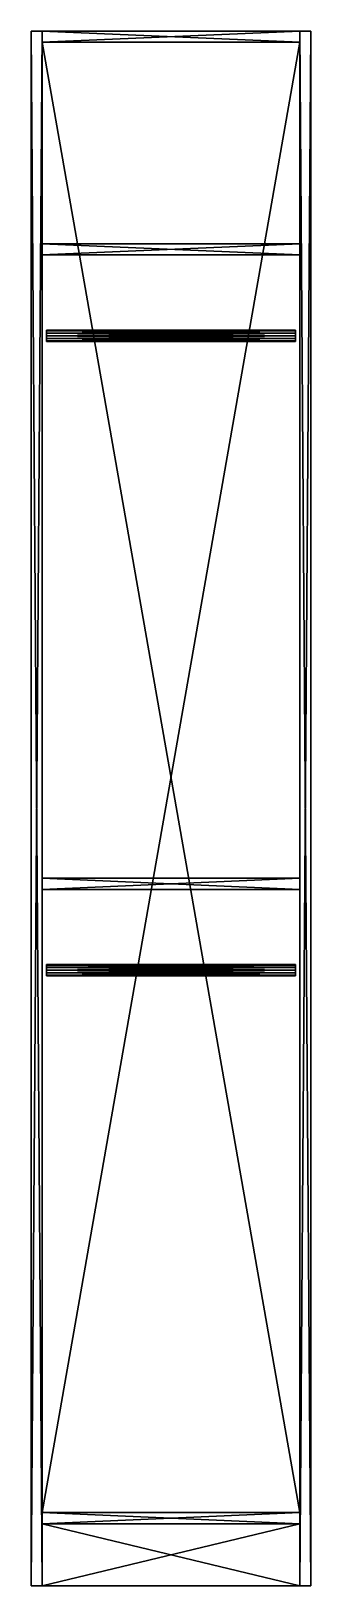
# Model space of a CAD drawing. Header units: millimetres. Extents: x 0 to 450, y 0 to 2500.
import ezdxf

# ---------------------------------------------------------------- set-up
doc = ezdxf.new("R2010")
doc.units = ezdxf.units.MM
for name, color, linetype in [('ARKALIK', 7, 'Continuous'), ('ASKILIK', 7, 'Continuous'), ('BAZA', 7, 'Continuous'), ('GOVDE', 7, 'Continuous'), ('RAF', 7, 'Continuous')]:
    doc.layers.add(name, color=color, linetype=linetype)

msp = doc.modelspace()

# ---------------------------------------------------------------- linework, layer by layer
at = {"layer": 'ARKALIK'}
for points in [[(18, 118, 600), (18, 2482, 600), (18, 118, 592)], [(18, 118, 592), (18, 2482, 600), (18, 2482, 592)], [(18, 2482, 592), (432, 118, 592), (18, 118, 592)], [(18, 118, 600), (432, 2482, 600), (18, 2482, 600)], [(432, 118, 600), (432, 2482, 600), (18, 118, 600)], [(18, 2482, 600), (432, 2482, 600), (18, 2482, 592)], [(432, 2482, 592), (432, 118, 592), (18, 2482, 592)], [(18, 2482, 592), (432, 2482, 600), (432, 2482, 592)], [(432, 2482, 592), (432, 118, 600), (432, 118, 592)], [(432, 2482, 600), (432, 118, 600), (432, 2482, 592)], [(432, 118, 592), (18, 118, 600), (18, 118, 592)], [(432, 118, 600), (18, 118, 600), (432, 118, 592)]]:
    msp.add_3dface(points, dxfattribs=at)
at = {"layer": 'ASKILIK'}
for points in [[(25, 2017.8, 265.5), (25, 2010, 270), (25, 2019, 270)], [(25, 2017.8, 265.5), (25, 2019, 270), (425, 2017.8, 265.5)], [(425, 2017.8, 265.5), (25, 2019, 270), (425, 2019, 270)], [(25, 2019, 270), (25, 2010, 270), (25, 2017.8, 274.5)], [(25, 2019, 270), (25, 2017.8, 274.5), (425, 2019, 270)], [(425, 2019, 270), (25, 2017.8, 274.5), (425, 2017.8, 274.5)], [(25, 2014.5, 262.2), (25, 2010, 270), (25, 2017.8, 265.5)], [(25, 2014.5, 262.2), (25, 2017.8, 265.5), (425, 2014.5, 262.2)], [(425, 2014.5, 262.2), (25, 2017.8, 265.5), (425, 2017.8, 265.5)], [(25, 2017.8, 274.5), (25, 2010, 270), (25, 2014.5, 277.8)], [(25, 2017.8, 274.5), (25, 2014.5, 277.8), (425, 2017.8, 274.5)], [(425, 2017.8, 274.5), (25, 2014.5, 277.8), (425, 2014.5, 277.8)], [(25, 2010, 261), (25, 2010, 270), (25, 2014.5, 262.2)], [(25, 2010, 261), (25, 2014.5, 262.2), (425, 2010, 261)], [(425, 2010, 261), (25, 2014.5, 262.2), (425, 2014.5, 262.2)], [(25, 2014.5, 277.8), (25, 2010, 270), (25, 2010, 279)], [(25, 2014.5, 277.8), (25, 2010, 279), (425, 2014.5, 277.8)], [(425, 2014.5, 277.8), (25, 2010, 279), (425, 2010, 279)], [(25, 2010, 279), (25, 2010, 270), (25, 2005.5, 277.8)], [(25, 2010, 279), (25, 2005.5, 277.8), (425, 2010, 279)], [(425, 2010, 279), (25, 2005.5, 277.8), (425, 2005.5, 277.8)], [(25, 2005.5, 277.8), (25, 2010, 270), (25, 2002.2, 274.5)], [(25, 2002.2, 274.5), (25, 2010, 270), (25, 2001, 270)], [(25, 2001, 270), (25, 2010, 270), (25, 2002.2, 265.5)], [(25, 2002.2, 265.5), (25, 2010, 270), (25, 2005.5, 262.2)], [(25, 2005.5, 262.2), (25, 2010, 270), (25, 2010, 261)], [(25, 2005.5, 262.2), (25, 2010, 261), (425, 2005.5, 262.2)], [(425, 2005.5, 262.2), (25, 2010, 261), (425, 2010, 261)], [(25, 2005.5, 277.8), (25, 2002.2, 274.5), (425, 2005.5, 277.8)], [(425, 2005.5, 277.8), (25, 2002.2, 274.5), (425, 2002.2, 274.5)], [(25, 2002.2, 265.5), (25, 2005.5, 262.2), (425, 2002.2, 265.5)], [(425, 2002.2, 265.5), (25, 2005.5, 262.2), (425, 2005.5, 262.2)], [(25, 2002.2, 274.5), (25, 2001, 270), (425, 2002.2, 274.5)], [(425, 2002.2, 274.5), (25, 2001, 270), (425, 2001, 270)], [(25, 2001, 270), (25, 2002.2, 265.5), (425, 2001, 270)], [(425, 2001, 270), (25, 2002.2, 265.5), (425, 2002.2, 265.5)], [(425, 2017.8, 265.5), (425, 2019, 270), (425, 2010, 270)], [(425, 2019, 270), (425, 2017.8, 274.5), (425, 2010, 270)], [(425, 2014.5, 262.2), (425, 2017.8, 265.5), (425, 2010, 270)], [(425, 2017.8, 274.5), (425, 2014.5, 277.8), (425, 2010, 270)], [(425, 2010, 261), (425, 2014.5, 262.2), (425, 2010, 270)], [(425, 2014.5, 277.8), (425, 2010, 279), (425, 2010, 270)], [(425, 2010, 279), (425, 2005.5, 277.8), (425, 2010, 270)], [(425, 2005.5, 277.8), (425, 2002.2, 274.5), (425, 2010, 270)], [(425, 2002.2, 274.5), (425, 2001, 270), (425, 2010, 270)], [(425, 2001, 270), (425, 2002.2, 265.5), (425, 2010, 270)], [(425, 2002.2, 265.5), (425, 2005.5, 262.2), (425, 2010, 270)], [(425, 2005.5, 262.2), (425, 2010, 261), (425, 2010, 270)], [(25, 997.8, 265.5), (25, 990, 270), (25, 999, 270)], [(25, 997.8, 265.5), (25, 999, 270), (425, 997.8, 265.5)], [(425, 997.8, 265.5), (25, 999, 270), (425, 999, 270)], [(25, 999, 270), (25, 990, 270), (25, 997.8, 274.5)], [(25, 999, 270), (25, 997.8, 274.5), (425, 999, 270)], [(425, 999, 270), (25, 997.8, 274.5), (425, 997.8, 274.5)], [(25, 994.5, 262.2), (25, 990, 270), (25, 997.8, 265.5)], [(25, 994.5, 262.2), (25, 997.8, 265.5), (425, 994.5, 262.2)], [(425, 994.5, 262.2), (25, 997.8, 265.5), (425, 997.8, 265.5)], [(25, 997.8, 274.5), (25, 990, 270), (25, 994.5, 277.8)], [(25, 997.8, 274.5), (25, 994.5, 277.8), (425, 997.8, 274.5)], [(425, 997.8, 274.5), (25, 994.5, 277.8), (425, 994.5, 277.8)], [(25, 990, 261), (25, 990, 270), (25, 994.5, 262.2)], [(25, 990, 261), (25, 994.5, 262.2), (425, 990, 261)], [(425, 990, 261), (25, 994.5, 262.2), (425, 994.5, 262.2)], [(25, 994.5, 277.8), (25, 990, 270), (25, 990, 279)], [(25, 994.5, 277.8), (25, 990, 279), (425, 994.5, 277.8)], [(425, 994.5, 277.8), (25, 990, 279), (425, 990, 279)], [(25, 990, 279), (25, 990, 270), (25, 985.5, 277.8)], [(25, 990, 279), (25, 985.5, 277.8), (425, 990, 279)], [(425, 990, 279), (25, 985.5, 277.8), (425, 985.5, 277.8)], [(25, 985.5, 277.8), (25, 990, 270), (25, 982.2, 274.5)], [(25, 982.2, 274.5), (25, 990, 270), (25, 981, 270)], [(25, 981, 270), (25, 990, 270), (25, 982.2, 265.5)], [(25, 982.2, 265.5), (25, 990, 270), (25, 985.5, 262.2)], [(25, 985.5, 262.2), (25, 990, 270), (25, 990, 261)], [(25, 985.5, 262.2), (25, 990, 261), (425, 985.5, 262.2)], [(425, 985.5, 262.2), (25, 990, 261), (425, 990, 261)], [(25, 985.5, 277.8), (25, 982.2, 274.5), (425, 985.5, 277.8)], [(425, 985.5, 277.8), (25, 982.2, 274.5), (425, 982.2, 274.5)], [(25, 982.2, 265.5), (25, 985.5, 262.2), (425, 982.2, 265.5)], [(425, 982.2, 265.5), (25, 985.5, 262.2), (425, 985.5, 262.2)], [(25, 982.2, 274.5), (25, 981, 270), (425, 982.2, 274.5)], [(425, 982.2, 274.5), (25, 981, 270), (425, 981, 270)], [(25, 981, 270), (25, 982.2, 265.5), (425, 981, 270)], [(425, 981, 270), (25, 982.2, 265.5), (425, 982.2, 265.5)], [(425, 997.8, 265.5), (425, 999, 270), (425, 990, 270)], [(425, 999, 270), (425, 997.8, 274.5), (425, 990, 270)], [(425, 994.5, 262.2), (425, 997.8, 265.5), (425, 990, 270)], [(425, 997.8, 274.5), (425, 994.5, 277.8), (425, 990, 270)], [(425, 990, 261), (425, 994.5, 262.2), (425, 990, 270)], [(425, 994.5, 277.8), (425, 990, 279), (425, 990, 270)], [(425, 990, 279), (425, 985.5, 277.8), (425, 990, 270)], [(425, 985.5, 277.8), (425, 982.2, 274.5), (425, 990, 270)], [(425, 982.2, 274.5), (425, 981, 270), (425, 990, 270)], [(425, 981, 270), (425, 982.2, 265.5), (425, 990, 270)], [(425, 982.2, 265.5), (425, 985.5, 262.2), (425, 990, 270)], [(425, 985.5, 262.2), (425, 990, 261), (425, 990, 270)]]:
    msp.add_3dface(points, dxfattribs=at)
at = {"layer": 'BAZA'}
for points in [[(18, 0, 38), (18, 100, 38), (18, 0)], [(18, 0), (18, 100, 38), (18, 100)], [(18, 100), (432, 0), (18, 0)], [(18, 0, 38), (432, 100, 38), (18, 100, 38)], [(432, 0, 38), (432, 100, 38), (18, 0, 38)], [(18, 100, 38), (432, 100, 38), (18, 100)], [(432, 100), (432, 0), (18, 100)], [(18, 100), (432, 100, 38), (432, 100)], [(432, 100), (432, 0, 38), (432, 0)], [(432, 100, 38), (432, 0, 38), (432, 100)], [(432, 0), (18, 0, 38), (18, 0)], [(432, 0, 38), (18, 0, 38), (432, 0)]]:
    msp.add_3dface(points, dxfattribs=at)
at = {"layer": 'GOVDE'}
for points in [[(0, 0, 600), (0, 2500, 600), (0, 0)], [(0, 0), (0, 2500, 600), (0, 2500)], [(0, 2500), (18, 0), (0, 0)], [(0, 0, 600), (18, 2500, 600), (0, 2500, 600)], [(18, 0, 600), (18, 2500, 600), (0, 0, 600)], [(0, 2500, 600), (18, 2500, 600), (0, 2500)], [(18, 2500), (18, 0), (0, 2500)], [(0, 2500), (18, 2500, 600), (18, 2500)], [(18, 2500), (18, 0, 600), (18, 0)], [(18, 2500, 600), (18, 0, 600), (18, 2500)], [(18, 2482, 600), (18, 2500, 600), (18, 2482)], [(18, 2482), (18, 2500, 600), (18, 2500)], [(18, 2500), (432, 2482), (18, 2482)], [(18, 2482, 600), (432, 2500, 600), (18, 2500, 600)], [(432, 2482, 600), (432, 2500, 600), (18, 2482, 600)], [(18, 2500, 600), (432, 2500, 600), (18, 2500)], [(432, 2500), (432, 2482), (18, 2500)], [(18, 2500), (432, 2500, 600), (432, 2500)], [(432, 0, 600), (432, 2500, 600), (432, 0)], [(432, 0), (432, 2500, 600), (432, 2500)], [(432, 2500), (450, 0), (432, 0)], [(432, 0, 600), (450, 2500, 600), (432, 2500, 600)], [(450, 0, 600), (450, 2500, 600), (432, 0, 600)], [(432, 2500, 600), (450, 2500, 600), (432, 2500)], [(450, 2500), (450, 0), (432, 2500)], [(432, 2500), (450, 2500, 600), (450, 2500)], [(432, 2500), (432, 2482, 600), (432, 2482)], [(432, 2500, 600), (432, 2482, 600), (432, 2500)], [(450, 2500), (450, 0, 600), (450, 0)], [(450, 2500, 600), (450, 0, 600), (450, 2500)], [(432, 2482), (18, 2482, 600), (18, 2482)], [(432, 2482, 600), (18, 2482, 600), (432, 2482)], [(18, 100, 600), (18, 118, 600), (18, 100)], [(18, 100), (18, 118, 600), (18, 118)], [(18, 118), (432, 100), (18, 100)], [(18, 100, 600), (432, 118, 600), (18, 118, 600)], [(432, 100, 600), (432, 118, 600), (18, 100, 600)], [(18, 118, 600), (432, 118, 600), (18, 118)], [(432, 118), (432, 100), (18, 118)], [(18, 118), (432, 118, 600), (432, 118)], [(432, 100), (18, 100, 600), (18, 100)], [(432, 100, 600), (18, 100, 600), (432, 100)], [(432, 118), (432, 100, 600), (432, 100)], [(432, 118, 600), (432, 100, 600), (432, 118)], [(18, 0), (0, 0, 600), (0, 0)], [(18, 0, 600), (0, 0, 600), (18, 0)], [(450, 0), (432, 0, 600), (432, 0)], [(450, 0, 600), (432, 0, 600), (450, 0)]]:
    msp.add_3dface(points, dxfattribs=at)
at = {"layer": 'RAF'}
for points in [[(18, 2140, 588), (18, 2158, 588), (18, 2140)], [(18, 2140), (18, 2158, 588), (18, 2158)], [(18, 2158), (432, 2140), (18, 2140)], [(18, 2140, 588), (432, 2158, 588), (18, 2158, 588)], [(432, 2140, 588), (432, 2158, 588), (18, 2140, 588)], [(18, 2158, 588), (432, 2158, 588), (18, 2158)], [(432, 2158), (432, 2140), (18, 2158)], [(18, 2158), (432, 2158, 588), (432, 2158)], [(432, 2158), (432, 2140, 588), (432, 2140)], [(432, 2158, 588), (432, 2140, 588), (432, 2158)], [(432, 2140), (18, 2140, 588), (18, 2140)], [(432, 2140, 588), (18, 2140, 588), (432, 2140)], [(18, 1120, 588), (18, 1138, 588), (18, 1120)], [(18, 1120), (18, 1138, 588), (18, 1138)], [(18, 1138), (432, 1120), (18, 1120)], [(18, 1120, 588), (432, 1138, 588), (18, 1138, 588)], [(432, 1120, 588), (432, 1138, 588), (18, 1120, 588)], [(18, 1138, 588), (432, 1138, 588), (18, 1138)], [(432, 1138), (432, 1120), (18, 1138)], [(18, 1138), (432, 1138, 588), (432, 1138)], [(432, 1138), (432, 1120, 588), (432, 1120)], [(432, 1138, 588), (432, 1120, 588), (432, 1138)], [(432, 1120), (18, 1120, 588), (18, 1120)], [(432, 1120, 588), (18, 1120, 588), (432, 1120)]]:
    msp.add_3dface(points, dxfattribs=at)

doc.saveas('drawing.dxf')
